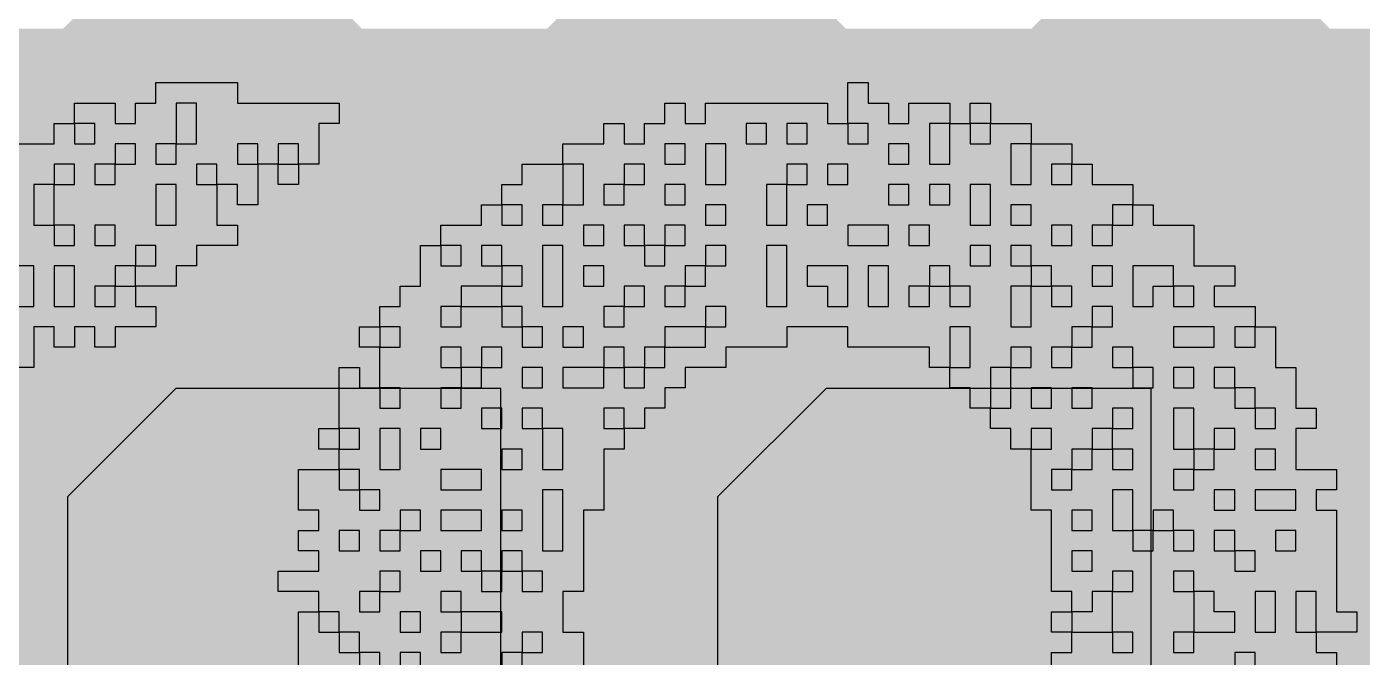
# Model space of a CAD drawing. Header units: millimetres. Extents: x 3.06 to 5.82, y 1.29 to 3.84.
# Drawn here: x 4.3025 to 4.3805, y 1.3603 to 1.3971 of the extents above; entities that cross this region are included whole.
import ezdxf

# ---------------------------------------------------------------- set-up
doc = ezdxf.new("R2010")
doc.units = ezdxf.units.MM
doc.header["$MEASUREMENT"] = 0
for name, color, linetype in [('BottomLayer', 5, 'Continuous'), ('BottomOverlay', 54, 'Continuous'), ('TopLayer', 1, 'Continuous'), ('TopOverlay', 2, 'Continuous'), ('TopSolder', 216, 'Continuous')]:
    doc.layers.add(name, color=color, linetype=linetype)

# ---------------------------------------------------------------- blocks, each defined once
blk = doc.blocks.new('C__0805_58')
at = {"layer": 'TopSolder'}
blk.add_solid([(-0.062756, -0.032756), (-0.017244, -0.032756), (-0.062756, 0.032756), (-0.017244, 0.032756)], dxfattribs=at)

msp = doc.modelspace()

# ---------------------------------------------------------------- linework, layer by layer
at = {"layer": 'BottomLayer', "const_width": 0.008}
for points in [[(4.136, 1.633993), (4.397992, 1.372)], [(4.136, 1.605708), (4.369708, 1.372)], [(4.136, 1.577424), (4.341424, 1.372)], [(4.136, 1.54914), (4.31314, 1.372)], [(4.285281, 1.372), (4.46, 1.546719)], [(4.313566, 1.372), (4.46, 1.518435)], [(4.34185, 1.372), (4.460386, 1.490536)], [(4.370134, 1.372), (4.465533, 1.467399)], [(4.136142, 1.372), (5.206, 1.372)]]:
    msp.add_lwpolyline(points, dxfattribs=at)
at = {"layer": 'BottomLayer', "const_width": 0.004}
for points in [[(4.31114, 1.372, 1), (4.31514, 1.372, 1)], [(4.311566, 1.372, 1), (4.315565, 1.372, 1)], [(4.339424, 1.372, 1), (4.343424, 1.372, 1)], [(4.33985, 1.372, 1), (4.34385, 1.372, 1)], [(4.367708, 1.372, 1), (4.371708, 1.372, 1)], [(4.368134, 1.372, 1), (4.372134, 1.372, 1)]]:
    msp.add_lwpolyline(points, format="xyb", close=True, dxfattribs=at)
at = {"layer": 'BottomLayer'}
msp.add_solid([(4.133, 1.305), (5.162, 1.305), (4.133, 1.397), (5.162, 1.397)], dxfattribs=at)
at = {"layer": 'BottomOverlay'}
for p, q in [((4.311215, 1.375988), (4.304884, 1.369656)), ((4.330209, 1.375988), (4.311215, 1.375988)), ((4.330209, 1.338), (4.330209, 1.375988)), ((4.349203, 1.375988), (4.342872, 1.369656)), ((4.368197, 1.375988), (4.349203, 1.375988)), ((4.368197, 1.338), (4.368197, 1.375988)), ((4.304884, 1.369656), (4.304884, 1.356994)), ((4.342872, 1.369656), (4.342872, 1.356994))]:
    msp.add_line(p, q, dxfattribs=at)
at = {"layer": 'TopLayer', "const_width": 0.008}
for points in [[(4.297281, 1.384), (4.842524, 1.929242)], [(4.325565, 1.384), (4.86633, 1.924764)], [(4.35385, 1.384), (4.89485, 1.925)], [(4.382134, 1.384), (4.923134, 1.925)], [(4.159424, 1.554), (4.329424, 1.384)], [(4.187708, 1.554), (4.357708, 1.384)], [(4.215993, 1.554), (4.385993, 1.384)], [(4.139228, 1.545911), (4.30114, 1.384)], [(4.199388, 1.384), (5.018087, 1.384)]]:
    msp.add_lwpolyline(points, dxfattribs=at)
at = {"layer": 'TopLayer', "const_width": 0.004}
for points in [[(4.29914, 1.384, 1), (4.30314, 1.384, 1)], [(4.323565, 1.384, 1), (4.327566, 1.384, 1)], [(4.327424, 1.384, 1), (4.331424, 1.384, 1)], [(4.35185, 1.384, 1), (4.35585, 1.384, 1)], [(4.355708, 1.384, 1), (4.359708, 1.384, 1)], [(4.380134, 1.384, 1), (4.384134, 1.384, 1)]]:
    msp.add_lwpolyline(points, format="xyb", close=True, dxfattribs=at)
at = {"layer": 'TopOverlay'}
for p, q in [((4.31005, 1.392664), (4.31005, 1.393853)), ((4.31005, 1.393853), (4.314807, 1.393853)), ((4.314807, 1.393853), (4.314807, 1.392664)), ((4.350485, 1.392664), (4.350485, 1.393853)), ((4.350485, 1.393853), (4.351674, 1.393853)), ((4.351674, 1.393853), (4.351674, 1.392664)), ((4.305293, 1.391475), (4.305293, 1.392664)), ((4.305293, 1.392664), (4.307671, 1.392664)), ((4.307671, 1.392664), (4.307671, 1.391475)), ((4.308861, 1.391475), (4.308861, 1.392664)), ((4.308861, 1.392664), (4.31005, 1.392664)), ((4.312429, 1.392664), (4.311239, 1.392664)), ((4.311239, 1.392664), (4.311239, 1.391475)), ((4.312429, 1.391475), (4.312429, 1.392664)), ((4.314807, 1.392664), (4.320753, 1.392664)), ((4.320753, 1.392664), (4.320753, 1.391475)), ((4.339781, 1.391475), (4.339781, 1.392664)), ((4.339781, 1.392664), (4.340971, 1.392664)), ((4.340971, 1.392664), (4.340971, 1.391475)), ((4.34216, 1.391475), (4.34216, 1.392664)), ((4.34216, 1.392664), (4.349296, 1.392664)), ((4.349296, 1.392664), (4.349296, 1.391475)), ((4.350485, 1.391475), (4.350485, 1.392664)), ((4.351674, 1.392664), (4.352863, 1.392664)), ((4.352863, 1.392664), (4.352863, 1.391475)), ((4.354052, 1.391475), (4.354052, 1.392664)), ((4.354052, 1.392664), (4.356431, 1.392664)), ((4.356431, 1.392664), (4.356431, 1.391475)), ((4.35762, 1.391475), (4.35762, 1.392664)), ((4.35762, 1.392664), (4.358809, 1.392664)), ((4.358809, 1.392664), (4.358809, 1.391475)), ((4.304104, 1.390286), (4.304104, 1.391475)), ((4.304104, 1.391475), (4.305293, 1.391475)), ((4.305293, 1.391475), (4.305293, 1.390286)), ((4.306482, 1.391475), (4.305293, 1.391475)), ((4.306482, 1.390286), (4.306482, 1.391475)), ((4.307671, 1.391475), (4.308861, 1.391475)), ((4.311239, 1.391475), (4.311239, 1.390286)), ((4.312429, 1.390286), (4.312429, 1.391475)), ((4.320753, 1.391475), (4.319564, 1.391475)), ((4.319564, 1.391475), (4.319564, 1.390286)), ((4.336214, 1.390286), (4.336214, 1.391475)), ((4.336214, 1.391475), (4.337403, 1.391475)), ((4.337403, 1.391475), (4.337403, 1.390286)), ((4.338592, 1.390286), (4.338592, 1.391475)), ((4.338592, 1.391475), (4.339781, 1.391475)), ((4.340971, 1.391475), (4.34216, 1.391475)), ((4.345728, 1.391475), (4.344538, 1.391475)), ((4.344538, 1.391475), (4.344538, 1.390286)), ((4.345728, 1.390286), (4.345728, 1.391475)), ((4.348106, 1.391475), (4.346917, 1.391475)), ((4.346917, 1.391475), (4.346917, 1.390286)), ((4.348106, 1.390286), (4.348106, 1.391475)), ((4.349296, 1.391475), (4.350485, 1.391475)), ((4.350485, 1.391475), (4.350485, 1.390286)), ((4.351674, 1.391475), (4.350485, 1.391475)), ((4.351674, 1.390286), (4.351674, 1.391475)), ((4.352863, 1.391475), (4.354052, 1.391475)), ((4.356431, 1.391475), (4.355242, 1.391475)), ((4.355242, 1.391475), (4.355242, 1.390286)), ((4.356431, 1.391475), (4.35762, 1.391475)), ((4.356431, 1.390286), (4.356431, 1.391475)), ((4.35762, 1.391475), (4.35762, 1.390286)), ((4.358809, 1.391475), (4.35762, 1.391475)), ((4.358809, 1.390286), (4.358809, 1.391475)), ((4.358809, 1.391475), (4.361188, 1.391475)), ((4.361188, 1.391475), (4.361188, 1.390286)), ((4.301725, 1.390286), (4.304104, 1.390286)), ((4.305293, 1.390286), (4.306482, 1.390286)), ((4.308861, 1.390286), (4.307671, 1.390286)), ((4.307671, 1.390286), (4.307671, 1.389096)), ((4.308861, 1.389096), (4.308861, 1.390286)), ((4.311239, 1.390286), (4.31005, 1.390286)), ((4.31005, 1.390286), (4.31005, 1.389096)), ((4.311239, 1.390286), (4.312429, 1.390286)), ((4.311239, 1.389096), (4.311239, 1.390286)), ((4.315996, 1.390286), (4.314807, 1.390286)), ((4.314807, 1.390286), (4.314807, 1.389096)), ((4.315996, 1.389096), (4.315996, 1.390286)), ((4.318375, 1.390286), (4.317186, 1.390286)), ((4.317186, 1.390286), (4.317186, 1.389096)), ((4.318375, 1.389096), (4.318375, 1.390286)), ((4.319564, 1.390286), (4.319564, 1.389096)), ((4.333835, 1.389096), (4.333835, 1.390286)), ((4.333835, 1.390286), (4.336214, 1.390286)), ((4.337403, 1.390286), (4.338592, 1.390286)), ((4.340971, 1.390286), (4.339781, 1.390286)), ((4.339781, 1.390286), (4.339781, 1.389096)), ((4.340971, 1.389096), (4.340971, 1.390286)), ((4.343349, 1.390286), (4.34216, 1.390286)), ((4.34216, 1.390286), (4.34216, 1.389096)), ((4.343349, 1.389096), (4.343349, 1.390286)), ((4.344538, 1.390286), (4.345728, 1.390286)), ((4.346917, 1.390286), (4.348106, 1.390286)), ((4.350485, 1.390286), (4.351674, 1.390286)), ((4.354052, 1.390286), (4.352863, 1.390286)), ((4.352863, 1.390286), (4.352863, 1.389096)), ((4.354052, 1.389096), (4.354052, 1.390286)), ((4.355242, 1.390286), (4.355242, 1.389096)), ((4.356431, 1.389096), (4.356431, 1.390286)), ((4.35762, 1.390286), (4.358809, 1.390286)), ((4.361188, 1.390286), (4.359999, 1.390286)), ((4.359999, 1.390286), (4.359999, 1.389096)), ((4.361188, 1.390286), (4.363567, 1.390286)), ((4.361188, 1.389096), (4.361188, 1.390286)), ((4.363567, 1.390286), (4.363567, 1.389096)), ((4.305293, 1.389096), (4.304104, 1.389096)), ((4.304104, 1.389096), (4.304104, 1.387907)), ((4.305293, 1.387907), (4.305293, 1.389096)), ((4.307671, 1.389096), (4.306482, 1.389096)), ((4.306482, 1.389096), (4.306482, 1.387907)), ((4.307671, 1.389096), (4.308861, 1.389096)), ((4.307671, 1.387907), (4.307671, 1.389096)), ((4.31005, 1.389096), (4.311239, 1.389096)), ((4.313618, 1.389096), (4.312429, 1.389096)), ((4.312429, 1.389096), (4.312429, 1.387907)), ((4.313618, 1.387907), (4.313618, 1.389096)), ((4.314807, 1.389096), (4.315996, 1.389096)), ((4.317186, 1.389096), (4.315996, 1.389096)), ((4.315996, 1.389096), (4.315996, 1.387907)), ((4.317186, 1.389096), (4.318375, 1.389096)), ((4.317186, 1.387907), (4.317186, 1.389096)), ((4.319564, 1.389096), (4.318375, 1.389096)), ((4.318375, 1.389096), (4.318375, 1.387907)), ((4.331457, 1.387907), (4.331457, 1.389096)), ((4.331457, 1.389096), (4.333835, 1.389096)), ((4.333835, 1.389096), (4.333835, 1.387907)), ((4.335024, 1.389096), (4.333835, 1.389096)), ((4.335024, 1.387907), (4.335024, 1.389096)), ((4.338592, 1.389096), (4.337403, 1.389096)), ((4.337403, 1.389096), (4.337403, 1.387907)), ((4.338592, 1.387907), (4.338592, 1.389096)), ((4.339781, 1.389096), (4.340971, 1.389096)), ((4.34216, 1.389096), (4.34216, 1.387907)), ((4.343349, 1.387907), (4.343349, 1.389096)), ((4.348106, 1.389096), (4.346917, 1.389096)), ((4.346917, 1.389096), (4.346917, 1.387907)), ((4.348106, 1.387907), (4.348106, 1.389096)), ((4.350485, 1.389096), (4.349296, 1.389096)), ((4.349296, 1.389096), (4.349296, 1.387907)), ((4.350485, 1.387907), (4.350485, 1.389096)), ((4.352863, 1.389096), (4.354052, 1.389096)), ((4.355242, 1.389096), (4.356431, 1.389096)), ((4.359999, 1.389096), (4.359999, 1.387907)), ((4.361188, 1.387907), (4.361188, 1.389096)), ((4.363567, 1.389096), (4.362377, 1.389096)), ((4.362377, 1.389096), (4.362377, 1.387907)), ((4.363567, 1.389096), (4.364756, 1.389096)), ((4.363567, 1.387907), (4.363567, 1.389096)), ((4.364756, 1.389096), (4.364756, 1.387907)), ((4.304104, 1.387907), (4.302914, 1.387907)), ((4.302914, 1.387907), (4.302914, 1.386718)), ((4.304104, 1.387907), (4.305293, 1.387907)), ((4.304104, 1.386718), (4.304104, 1.387907)), ((4.306482, 1.387907), (4.307671, 1.387907)), ((4.311239, 1.387907), (4.31005, 1.387907)), ((4.31005, 1.387907), (4.31005, 1.386718)), ((4.311239, 1.386718), (4.311239, 1.387907)), ((4.312429, 1.387907), (4.313618, 1.387907)), ((4.314807, 1.387907), (4.313618, 1.387907)), ((4.313618, 1.387907), (4.313618, 1.386718)), ((4.314807, 1.386718), (4.314807, 1.387907)), ((4.315996, 1.387907), (4.315996, 1.386718)), ((4.318375, 1.387907), (4.317186, 1.387907)), ((4.330267, 1.386718), (4.330267, 1.387907)), ((4.330267, 1.387907), (4.331457, 1.387907)), ((4.333835, 1.387907), (4.333835, 1.386718)), ((4.335024, 1.386718), (4.335024, 1.387907)), ((4.337403, 1.387907), (4.336214, 1.387907)), ((4.336214, 1.387907), (4.336214, 1.386718)), ((4.337403, 1.387907), (4.338592, 1.387907)), ((4.337403, 1.386718), (4.337403, 1.387907)), ((4.340971, 1.387907), (4.339781, 1.387907)), ((4.339781, 1.387907), (4.339781, 1.386718)), ((4.340971, 1.386718), (4.340971, 1.387907)), ((4.34216, 1.387907), (4.343349, 1.387907)), ((4.346917, 1.387907), (4.345728, 1.387907)), ((4.345728, 1.387907), (4.345728, 1.386718)), ((4.346917, 1.387907), (4.348106, 1.387907)), ((4.346917, 1.386718), (4.346917, 1.387907)), ((4.349296, 1.387907), (4.350485, 1.387907)), ((4.354052, 1.387907), (4.352863, 1.387907)), ((4.352863, 1.387907), (4.352863, 1.386718)), ((4.354052, 1.386718), (4.354052, 1.387907)), ((4.356431, 1.387907), (4.355242, 1.387907)), ((4.355242, 1.387907), (4.355242, 1.386718)), ((4.356431, 1.386718), (4.356431, 1.387907)), ((4.358809, 1.387907), (4.35762, 1.387907)), ((4.35762, 1.387907), (4.35762, 1.386718)), ((4.358809, 1.386718), (4.358809, 1.387907)), ((4.359999, 1.387907), (4.361188, 1.387907)), ((4.362377, 1.387907), (4.363567, 1.387907)), ((4.364756, 1.387907), (4.367134, 1.387907)), ((4.367134, 1.387907), (4.367134, 1.386718)), ((4.302914, 1.386718), (4.302914, 1.385529)), ((4.304104, 1.385529), (4.304104, 1.386718)), ((4.31005, 1.386718), (4.31005, 1.385529)), ((4.311239, 1.385529), (4.311239, 1.386718)), ((4.313618, 1.386718), (4.313618, 1.385529)), ((4.315996, 1.386718), (4.314807, 1.386718)), ((4.329078, 1.385529), (4.329078, 1.386718)), ((4.329078, 1.386718), (4.330267, 1.386718)), ((4.330267, 1.386718), (4.330267, 1.385529)), ((4.331457, 1.386718), (4.330267, 1.386718)), ((4.331457, 1.385529), (4.331457, 1.386718)), ((4.333835, 1.386718), (4.332646, 1.386718)), ((4.332646, 1.386718), (4.332646, 1.385529)), ((4.333835, 1.386718), (4.335024, 1.386718)), ((4.333835, 1.385529), (4.333835, 1.386718)), ((4.336214, 1.386718), (4.337403, 1.386718)), ((4.339781, 1.386718), (4.340971, 1.386718)), ((4.343349, 1.386718), (4.34216, 1.386718)), ((4.34216, 1.386718), (4.34216, 1.385529)), ((4.343349, 1.385529), (4.343349, 1.386718)), ((4.345728, 1.386718), (4.345728, 1.385529)), ((4.346917, 1.385529), (4.346917, 1.386718)), ((4.349296, 1.386718), (4.348106, 1.386718)), ((4.348106, 1.386718), (4.348106, 1.385529)), ((4.349296, 1.385529), (4.349296, 1.386718)), ((4.352863, 1.386718), (4.354052, 1.386718)), ((4.355242, 1.386718), (4.356431, 1.386718)), ((4.35762, 1.386718), (4.35762, 1.385529)), ((4.358809, 1.385529), (4.358809, 1.386718)), ((4.361188, 1.386718), (4.359999, 1.386718)), ((4.359999, 1.386718), (4.359999, 1.385529)), ((4.361188, 1.385529), (4.361188, 1.386718)), ((4.367134, 1.386718), (4.365945, 1.386718)), ((4.365945, 1.386718), (4.365945, 1.385529)), ((4.367134, 1.386718), (4.368323, 1.386718)), ((4.367134, 1.385529), (4.367134, 1.386718)), ((4.368323, 1.386718), (4.368323, 1.385529)), ((4.302914, 1.385529), (4.304104, 1.385529)), ((4.304104, 1.385529), (4.304104, 1.384339)), ((4.305293, 1.385529), (4.304104, 1.385529)), ((4.305293, 1.384339), (4.305293, 1.385529)), ((4.307671, 1.385529), (4.306482, 1.385529)), ((4.306482, 1.385529), (4.306482, 1.384339)), ((4.307671, 1.384339), (4.307671, 1.385529)), ((4.31005, 1.385529), (4.311239, 1.385529)), ((4.313618, 1.385529), (4.314807, 1.385529)), ((4.314807, 1.385529), (4.314807, 1.384339)), ((4.3267, 1.384339), (4.3267, 1.385529)), ((4.3267, 1.385529), (4.329078, 1.385529)), ((4.330267, 1.385529), (4.331457, 1.385529)), ((4.332646, 1.385529), (4.333835, 1.385529)), ((4.336214, 1.385529), (4.335024, 1.385529)), ((4.335024, 1.385529), (4.335024, 1.384339)), ((4.336214, 1.384339), (4.336214, 1.385529)), ((4.338592, 1.385529), (4.337403, 1.385529)), ((4.337403, 1.385529), (4.337403, 1.384339)), ((4.338592, 1.384339), (4.338592, 1.385529)), ((4.340971, 1.385529), (4.339781, 1.385529)), ((4.339781, 1.385529), (4.339781, 1.384339)), ((4.340971, 1.384339), (4.340971, 1.385529)), ((4.34216, 1.385529), (4.343349, 1.385529)), ((4.345728, 1.385529), (4.346917, 1.385529)), ((4.348106, 1.385529), (4.349296, 1.385529)), ((4.352863, 1.385529), (4.350485, 1.385529)), ((4.350485, 1.385529), (4.350485, 1.384339)), ((4.352863, 1.384339), (4.352863, 1.385529)), ((4.355242, 1.385529), (4.354052, 1.385529)), ((4.354052, 1.385529), (4.354052, 1.384339)), ((4.355242, 1.384339), (4.355242, 1.385529)), ((4.35762, 1.385529), (4.358809, 1.385529)), ((4.359999, 1.385529), (4.361188, 1.385529)), ((4.363567, 1.385529), (4.362377, 1.385529)), ((4.362377, 1.385529), (4.362377, 1.384339)), ((4.363567, 1.384339), (4.363567, 1.385529)), ((4.365945, 1.385529), (4.364756, 1.385529)), ((4.364756, 1.385529), (4.364756, 1.384339)), ((4.365945, 1.385529), (4.367134, 1.385529)), ((4.365945, 1.384339), (4.365945, 1.385529)), ((4.368323, 1.385529), (4.370702, 1.385529)), ((4.370702, 1.385529), (4.370702, 1.384339)), ((4.304104, 1.384339), (4.305293, 1.384339)), ((4.306482, 1.384339), (4.307671, 1.384339)), ((4.31005, 1.384339), (4.308861, 1.384339)), ((4.308861, 1.384339), (4.308861, 1.38315)), ((4.31005, 1.38315), (4.31005, 1.384339)), ((4.314807, 1.384339), (4.312429, 1.384339)), ((4.312429, 1.384339), (4.312429, 1.38315)), ((4.32551, 1.38315), (4.32551, 1.384339)), ((4.32551, 1.384339), (4.3267, 1.384339)), ((4.3267, 1.384339), (4.3267, 1.38315)), ((4.327889, 1.384339), (4.3267, 1.384339)), ((4.327889, 1.38315), (4.327889, 1.384339)), ((4.330267, 1.384339), (4.329078, 1.384339)), ((4.329078, 1.384339), (4.329078, 1.38315)), ((4.330267, 1.38315), (4.330267, 1.384339)), ((4.333835, 1.384339), (4.332646, 1.384339)), ((4.332646, 1.384339), (4.332646, 1.38315)), ((4.333835, 1.38315), (4.333835, 1.384339)), ((4.335024, 1.384339), (4.336214, 1.384339)), ((4.337403, 1.384339), (4.338592, 1.384339)), ((4.338592, 1.384339), (4.338592, 1.38315)), ((4.339781, 1.384339), (4.338592, 1.384339)), ((4.339781, 1.384339), (4.340971, 1.384339)), ((4.339781, 1.38315), (4.339781, 1.384339)), ((4.343349, 1.384339), (4.34216, 1.384339)), ((4.34216, 1.384339), (4.34216, 1.38315)), ((4.343349, 1.38315), (4.343349, 1.384339)), ((4.346917, 1.384339), (4.345728, 1.384339)), ((4.345728, 1.384339), (4.345728, 1.38315)), ((4.346917, 1.38315), (4.346917, 1.384339)), ((4.350485, 1.384339), (4.352863, 1.384339)), ((4.354052, 1.384339), (4.355242, 1.384339)), ((4.358809, 1.384339), (4.35762, 1.384339)), ((4.35762, 1.384339), (4.35762, 1.38315)), ((4.358809, 1.38315), (4.358809, 1.384339)), ((4.361188, 1.384339), (4.359999, 1.384339)), ((4.359999, 1.384339), (4.359999, 1.38315)), ((4.361188, 1.38315), (4.361188, 1.384339)), ((4.362377, 1.384339), (4.363567, 1.384339)), ((4.364756, 1.384339), (4.365945, 1.384339)), ((4.370702, 1.384339), (4.370702, 1.38315)), ((4.302914, 1.38315), (4.301725, 1.38315)), ((4.302914, 1.381961), (4.302914, 1.38315)), ((4.305293, 1.38315), (4.304104, 1.38315)), ((4.304104, 1.38315), (4.304104, 1.381961)), ((4.305293, 1.381961), (4.305293, 1.38315)), ((4.308861, 1.38315), (4.307671, 1.38315)), ((4.307671, 1.38315), (4.307671, 1.381961)), ((4.308861, 1.381961), (4.308861, 1.38315)), ((4.308861, 1.38315), (4.31005, 1.38315)), ((4.312429, 1.38315), (4.311239, 1.38315)), ((4.311239, 1.38315), (4.311239, 1.381961)), ((4.32551, 1.381961), (4.32551, 1.38315)), ((4.3267, 1.38315), (4.327889, 1.38315)), ((4.329078, 1.38315), (4.330267, 1.38315)), ((4.330267, 1.38315), (4.330267, 1.381961)), ((4.331457, 1.38315), (4.330267, 1.38315)), ((4.331457, 1.381961), (4.331457, 1.38315)), ((4.332646, 1.38315), (4.332646, 1.381961)), ((4.333835, 1.381961), (4.333835, 1.38315)), ((4.336214, 1.38315), (4.335024, 1.38315)), ((4.335024, 1.38315), (4.335024, 1.381961)), ((4.336214, 1.381961), (4.336214, 1.38315)), ((4.338592, 1.38315), (4.339781, 1.38315)), ((4.34216, 1.38315), (4.340971, 1.38315)), ((4.340971, 1.38315), (4.340971, 1.381961)), ((4.34216, 1.38315), (4.343349, 1.38315)), ((4.34216, 1.381961), (4.34216, 1.38315)), ((4.345728, 1.38315), (4.345728, 1.381961)), ((4.346917, 1.381961), (4.346917, 1.38315)), ((4.350485, 1.38315), (4.348106, 1.38315)), ((4.348106, 1.38315), (4.348106, 1.381961)), ((4.350485, 1.381961), (4.350485, 1.38315)), ((4.352863, 1.38315), (4.351674, 1.38315)), ((4.351674, 1.38315), (4.351674, 1.381961)), ((4.352863, 1.381961), (4.352863, 1.38315)), ((4.356431, 1.38315), (4.355242, 1.38315)), ((4.355242, 1.38315), (4.355242, 1.381961)), ((4.356431, 1.381961), (4.356431, 1.38315)), ((4.35762, 1.38315), (4.358809, 1.38315)), ((4.359999, 1.38315), (4.361188, 1.38315)), ((4.361188, 1.38315), (4.361188, 1.381961)), ((4.362377, 1.38315), (4.361188, 1.38315)), ((4.362377, 1.381961), (4.362377, 1.38315)), ((4.365945, 1.38315), (4.364756, 1.38315)), ((4.364756, 1.38315), (4.364756, 1.381961)), ((4.365945, 1.381961), (4.365945, 1.38315)), ((4.369513, 1.38315), (4.367134, 1.38315)), ((4.367134, 1.38315), (4.367134, 1.381961)), ((4.369513, 1.381961), (4.369513, 1.38315)), ((4.370702, 1.38315), (4.373081, 1.38315)), ((4.373081, 1.38315), (4.373081, 1.381961)), ((4.302914, 1.380772), (4.302914, 1.381961)), ((4.304104, 1.381961), (4.304104, 1.380772)), ((4.305293, 1.380772), (4.305293, 1.381961)), ((4.307671, 1.381961), (4.306482, 1.381961)), ((4.306482, 1.381961), (4.306482, 1.380772)), ((4.307671, 1.381961), (4.308861, 1.381961)), ((4.307671, 1.380772), (4.307671, 1.381961)), ((4.311239, 1.381961), (4.308861, 1.381961)), ((4.308861, 1.381961), (4.308861, 1.380772)), ((4.324321, 1.380772), (4.324321, 1.381961)), ((4.324321, 1.381961), (4.32551, 1.381961)), ((4.330267, 1.381961), (4.327889, 1.381961)), ((4.327889, 1.381961), (4.327889, 1.380772)), ((4.330267, 1.381961), (4.331457, 1.381961)), ((4.330267, 1.380772), (4.330267, 1.381961)), ((4.332646, 1.381961), (4.332646, 1.380772)), ((4.333835, 1.380772), (4.333835, 1.381961)), ((4.335024, 1.381961), (4.336214, 1.381961)), ((4.338592, 1.381961), (4.337403, 1.381961)), ((4.337403, 1.381961), (4.337403, 1.380772)), ((4.338592, 1.380772), (4.338592, 1.381961)), ((4.340971, 1.381961), (4.339781, 1.381961)), ((4.339781, 1.381961), (4.339781, 1.380772)), ((4.340971, 1.381961), (4.34216, 1.381961)), ((4.340971, 1.380772), (4.340971, 1.381961)), ((4.345728, 1.381961), (4.345728, 1.380772)), ((4.346917, 1.380772), (4.346917, 1.381961)), ((4.348106, 1.381961), (4.349296, 1.381961)), ((4.349296, 1.381961), (4.349296, 1.380772)), ((4.350485, 1.380772), (4.350485, 1.381961)), ((4.351674, 1.381961), (4.351674, 1.380772)), ((4.352863, 1.380772), (4.352863, 1.381961)), ((4.355242, 1.381961), (4.354052, 1.381961)), ((4.354052, 1.381961), (4.354052, 1.380772)), ((4.355242, 1.381961), (4.356431, 1.381961)), ((4.355242, 1.380772), (4.355242, 1.381961)), ((4.356431, 1.381961), (4.356431, 1.380772)), ((4.35762, 1.381961), (4.356431, 1.381961)), ((4.35762, 1.380772), (4.35762, 1.381961)), ((4.361188, 1.381961), (4.359999, 1.381961)), ((4.359999, 1.381961), (4.359999, 1.380772)), ((4.361188, 1.381961), (4.362377, 1.381961)), ((4.361188, 1.380772), (4.361188, 1.381961)), ((4.362377, 1.381961), (4.362377, 1.380772)), ((4.363567, 1.381961), (4.362377, 1.381961)), ((4.363567, 1.380772), (4.363567, 1.381961)), ((4.364756, 1.381961), (4.365945, 1.381961)), ((4.367134, 1.381961), (4.367134, 1.380772)), ((4.368323, 1.380772), (4.368323, 1.381961)), ((4.368323, 1.381961), (4.369513, 1.381961)), ((4.369513, 1.381961), (4.369513, 1.380772)), ((4.370702, 1.381961), (4.369513, 1.381961)), ((4.370702, 1.380772), (4.370702, 1.381961)), ((4.373081, 1.381961), (4.371891, 1.381961)), ((4.371891, 1.381961), (4.371891, 1.380772)), ((4.301725, 1.380772), (4.302914, 1.380772)), ((4.304104, 1.380772), (4.305293, 1.380772)), ((4.306482, 1.380772), (4.307671, 1.380772)), ((4.308861, 1.380772), (4.31005, 1.380772)), ((4.31005, 1.380772), (4.31005, 1.379582)), ((4.323132, 1.379582), (4.323132, 1.380772)), ((4.323132, 1.380772), (4.324321, 1.380772)), ((4.327889, 1.380772), (4.3267, 1.380772)), ((4.3267, 1.380772), (4.3267, 1.379582)), ((4.327889, 1.379582), (4.327889, 1.380772)), ((4.327889, 1.380772), (4.330267, 1.380772)), ((4.330267, 1.380772), (4.330267, 1.379582)), ((4.331457, 1.380772), (4.330267, 1.380772)), ((4.331457, 1.379582), (4.331457, 1.380772)), ((4.332646, 1.380772), (4.333835, 1.380772)), ((4.337403, 1.380772), (4.336214, 1.380772)), ((4.336214, 1.380772), (4.336214, 1.379582)), ((4.337403, 1.380772), (4.338592, 1.380772)), ((4.337403, 1.379582), (4.337403, 1.380772)), ((4.339781, 1.380772), (4.340971, 1.380772)), ((4.343349, 1.380772), (4.34216, 1.380772)), ((4.34216, 1.380772), (4.34216, 1.379582)), ((4.343349, 1.379582), (4.343349, 1.380772)), ((4.345728, 1.380772), (4.346917, 1.380772)), ((4.349296, 1.380772), (4.350485, 1.380772)), ((4.351674, 1.380772), (4.352863, 1.380772)), ((4.354052, 1.380772), (4.355242, 1.380772)), ((4.356431, 1.380772), (4.35762, 1.380772)), ((4.359999, 1.380772), (4.359999, 1.379582)), ((4.361188, 1.379582), (4.361188, 1.380772)), ((4.362377, 1.380772), (4.363567, 1.380772)), ((4.365945, 1.380772), (4.364756, 1.380772)), ((4.364756, 1.380772), (4.364756, 1.379582)), ((4.365945, 1.379582), (4.365945, 1.380772)), ((4.367134, 1.380772), (4.368323, 1.380772)), ((4.369513, 1.380772), (4.370702, 1.380772)), ((4.371891, 1.380772), (4.37427, 1.380772)), ((4.37427, 1.380772), (4.37427, 1.379582)), ((4.304104, 1.379582), (4.302914, 1.379582)), ((4.302914, 1.379582), (4.302914, 1.378393)), ((4.304104, 1.378393), (4.304104, 1.379582)), ((4.306482, 1.379582), (4.305293, 1.379582)), ((4.305293, 1.379582), (4.305293, 1.378393)), ((4.306482, 1.378393), (4.306482, 1.379582)), ((4.31005, 1.379582), (4.307671, 1.379582)), ((4.307671, 1.379582), (4.307671, 1.378393)), ((4.321943, 1.378393), (4.321943, 1.379582)), ((4.321943, 1.379582), (4.323132, 1.379582)), ((4.323132, 1.379582), (4.323132, 1.378393)), ((4.324321, 1.379582), (4.323132, 1.379582)), ((4.324321, 1.378393), (4.324321, 1.379582)), ((4.3267, 1.379582), (4.327889, 1.379582)), ((4.330267, 1.379582), (4.331457, 1.379582)), ((4.331457, 1.379582), (4.331457, 1.378393)), ((4.332646, 1.379582), (4.331457, 1.379582)), ((4.332646, 1.378393), (4.332646, 1.379582)), ((4.335024, 1.379582), (4.333835, 1.379582)), ((4.333835, 1.379582), (4.333835, 1.378393)), ((4.335024, 1.378393), (4.335024, 1.379582)), ((4.336214, 1.379582), (4.337403, 1.379582)), ((4.34216, 1.379582), (4.339781, 1.379582)), ((4.339781, 1.379582), (4.339781, 1.378393)), ((4.34216, 1.379582), (4.343349, 1.379582)), ((4.34216, 1.378393), (4.34216, 1.379582)), ((4.350485, 1.379582), (4.346917, 1.379582)), ((4.346917, 1.379582), (4.346917, 1.378393)), ((4.350485, 1.378393), (4.350485, 1.379582)), ((4.35762, 1.379582), (4.356431, 1.379582)), ((4.356431, 1.379582), (4.356431, 1.378393)), ((4.35762, 1.378393), (4.35762, 1.379582)), ((4.359999, 1.379582), (4.361188, 1.379582)), ((4.364756, 1.379582), (4.363567, 1.379582)), ((4.363567, 1.379582), (4.363567, 1.378393)), ((4.364756, 1.379582), (4.365945, 1.379582)), ((4.364756, 1.378393), (4.364756, 1.379582)), ((4.371891, 1.379582), (4.369513, 1.379582)), ((4.369513, 1.379582), (4.369513, 1.378393)), ((4.371891, 1.378393), (4.371891, 1.379582)), ((4.37427, 1.379582), (4.373081, 1.379582)), ((4.373081, 1.379582), (4.373081, 1.378393)), ((4.37427, 1.379582), (4.375459, 1.379582)), ((4.37427, 1.378393), (4.37427, 1.379582)), ((4.375459, 1.379582), (4.375459, 1.378393)), ((4.302914, 1.378393), (4.302914, 1.377204)), ((4.305293, 1.378393), (4.304104, 1.378393)), ((4.307671, 1.378393), (4.306482, 1.378393)), ((4.323132, 1.378393), (4.321943, 1.378393)), ((4.323132, 1.377204), (4.323132, 1.378393)), ((4.323132, 1.378393), (4.324321, 1.378393)), ((4.327889, 1.378393), (4.3267, 1.378393)), ((4.3267, 1.378393), (4.3267, 1.377204)), ((4.327889, 1.377204), (4.327889, 1.378393)), ((4.330267, 1.378393), (4.329078, 1.378393)), ((4.329078, 1.378393), (4.329078, 1.377204)), ((4.330267, 1.377204), (4.330267, 1.378393)), ((4.331457, 1.378393), (4.332646, 1.378393)), ((4.333835, 1.378393), (4.335024, 1.378393)), ((4.337403, 1.378393), (4.336214, 1.378393)), ((4.336214, 1.378393), (4.336214, 1.377204)), ((4.337403, 1.377204), (4.337403, 1.378393)), ((4.339781, 1.378393), (4.338592, 1.378393)), ((4.338592, 1.378393), (4.338592, 1.377204)), ((4.339781, 1.378393), (4.34216, 1.378393)), ((4.339781, 1.377204), (4.339781, 1.378393)), ((4.346917, 1.378393), (4.343349, 1.378393)), ((4.343349, 1.378393), (4.343349, 1.377204)), ((4.355242, 1.378393), (4.350485, 1.378393)), ((4.355242, 1.377204), (4.355242, 1.378393)), ((4.356431, 1.378393), (4.356431, 1.377204)), ((4.35762, 1.377204), (4.35762, 1.378393)), ((4.361188, 1.378393), (4.359999, 1.378393)), ((4.359999, 1.378393), (4.359999, 1.377204)), ((4.361188, 1.377204), (4.361188, 1.378393)), ((4.363567, 1.378393), (4.362377, 1.378393)), ((4.362377, 1.378393), (4.362377, 1.377204)), ((4.363567, 1.378393), (4.364756, 1.378393)), ((4.363567, 1.377204), (4.363567, 1.378393)), ((4.367134, 1.378393), (4.365945, 1.378393)), ((4.365945, 1.378393), (4.365945, 1.377204)), ((4.367134, 1.377204), (4.367134, 1.378393)), ((4.369513, 1.378393), (4.371891, 1.378393)), ((4.373081, 1.378393), (4.37427, 1.378393)), ((4.375459, 1.378393), (4.375459, 1.377204)), ((4.302914, 1.377204), (4.299347, 1.377204)), ((4.320753, 1.376015), (4.320753, 1.377204)), ((4.320753, 1.377204), (4.321943, 1.377204)), ((4.321943, 1.377204), (4.321943, 1.376015)), ((4.323132, 1.376015), (4.323132, 1.377204)), ((4.3267, 1.377204), (4.327889, 1.377204)), ((4.327889, 1.377204), (4.327889, 1.376015)), ((4.329078, 1.377204), (4.327889, 1.377204)), ((4.329078, 1.377204), (4.330267, 1.377204)), ((4.329078, 1.376015), (4.329078, 1.377204)), ((4.332646, 1.377204), (4.331457, 1.377204)), ((4.331457, 1.377204), (4.331457, 1.376015)), ((4.332646, 1.376015), (4.332646, 1.377204)), ((4.336214, 1.377204), (4.333835, 1.377204)), ((4.333835, 1.377204), (4.333835, 1.376015)), ((4.336214, 1.377204), (4.337403, 1.377204)), ((4.336214, 1.376015), (4.336214, 1.377204)), ((4.337403, 1.377204), (4.337403, 1.376015)), ((4.338592, 1.377204), (4.337403, 1.377204)), ((4.338592, 1.377204), (4.339781, 1.377204)), ((4.338592, 1.376015), (4.338592, 1.377204)), ((4.343349, 1.377204), (4.340971, 1.377204)), ((4.340971, 1.377204), (4.340971, 1.376015)), ((4.356431, 1.377204), (4.355242, 1.377204)), ((4.356431, 1.377204), (4.35762, 1.377204)), ((4.356431, 1.376015), (4.356431, 1.377204)), ((4.359999, 1.377204), (4.358809, 1.377204)), ((4.358809, 1.377204), (4.358809, 1.376015)), ((4.359999, 1.377204), (4.361188, 1.377204)), ((4.359999, 1.376015), (4.359999, 1.377204)), ((4.362377, 1.377204), (4.363567, 1.377204)), ((4.365945, 1.377204), (4.367134, 1.377204)), ((4.367134, 1.377204), (4.367134, 1.376015)), ((4.368323, 1.377204), (4.367134, 1.377204)), ((4.368323, 1.376015), (4.368323, 1.377204)), ((4.370702, 1.377204), (4.369513, 1.377204)), ((4.369513, 1.377204), (4.369513, 1.376015)), ((4.370702, 1.376015), (4.370702, 1.377204)), ((4.373081, 1.377204), (4.371891, 1.377204)), ((4.371891, 1.377204), (4.371891, 1.376015)), ((4.373081, 1.376015), (4.373081, 1.377204)), ((4.375459, 1.377204), (4.376648, 1.377204)), ((4.376648, 1.377204), (4.376648, 1.376015)), ((4.320753, 1.374825), (4.320753, 1.376015)), ((4.321943, 1.376015), (4.323132, 1.376015)), ((4.323132, 1.376015), (4.323132, 1.374825)), ((4.324321, 1.376015), (4.323132, 1.376015)), ((4.324321, 1.374825), (4.324321, 1.376015)), ((4.327889, 1.376015), (4.3267, 1.376015)), ((4.3267, 1.376015), (4.3267, 1.374825)), ((4.327889, 1.376015), (4.329078, 1.376015)), ((4.327889, 1.374825), (4.327889, 1.376015)), ((4.331457, 1.376015), (4.332646, 1.376015)), ((4.333835, 1.376015), (4.336214, 1.376015)), ((4.337403, 1.376015), (4.338592, 1.376015)), ((4.340971, 1.376015), (4.339781, 1.376015)), ((4.339781, 1.376015), (4.339781, 1.374825)), ((4.35762, 1.376015), (4.356431, 1.376015)), ((4.35762, 1.374825), (4.35762, 1.376015)), ((4.358809, 1.376015), (4.358809, 1.374825)), ((4.359999, 1.374825), (4.359999, 1.376015)), ((4.362377, 1.376015), (4.361188, 1.376015)), ((4.361188, 1.376015), (4.361188, 1.374825)), ((4.362377, 1.374825), (4.362377, 1.376015)), ((4.364756, 1.376015), (4.363567, 1.376015)), ((4.363567, 1.376015), (4.363567, 1.374825)), ((4.364756, 1.374825), (4.364756, 1.376015)), ((4.367134, 1.376015), (4.368323, 1.376015)), ((4.369513, 1.376015), (4.370702, 1.376015)), ((4.371891, 1.376015), (4.373081, 1.376015)), ((4.373081, 1.376015), (4.373081, 1.374825)), ((4.37427, 1.376015), (4.373081, 1.376015)), ((4.37427, 1.374825), (4.37427, 1.376015)), ((4.376648, 1.376015), (4.376648, 1.374825)), ((4.320753, 1.373636), (4.320753, 1.374825)), ((4.323132, 1.374825), (4.324321, 1.374825)), ((4.3267, 1.374825), (4.327889, 1.374825)), ((4.330267, 1.374825), (4.329078, 1.374825)), ((4.329078, 1.374825), (4.329078, 1.373636)), ((4.330267, 1.373636), (4.330267, 1.374825)), ((4.332646, 1.374825), (4.331457, 1.374825)), ((4.331457, 1.374825), (4.331457, 1.373636)), ((4.332646, 1.373636), (4.332646, 1.374825)), ((4.337403, 1.374825), (4.336214, 1.374825)), ((4.336214, 1.374825), (4.336214, 1.373636)), ((4.337403, 1.373636), (4.337403, 1.374825)), ((4.339781, 1.374825), (4.338592, 1.374825)), ((4.338592, 1.374825), (4.338592, 1.373636)), ((4.358809, 1.374825), (4.35762, 1.374825)), ((4.358809, 1.374825), (4.359999, 1.374825)), ((4.358809, 1.373636), (4.358809, 1.374825)), ((4.361188, 1.374825), (4.362377, 1.374825)), ((4.363567, 1.374825), (4.364756, 1.374825)), ((4.367134, 1.374825), (4.365945, 1.374825)), ((4.365945, 1.374825), (4.365945, 1.373636)), ((4.367134, 1.373636), (4.367134, 1.374825)), ((4.370702, 1.374825), (4.369513, 1.374825)), ((4.369513, 1.374825), (4.369513, 1.373636)), ((4.370702, 1.373636), (4.370702, 1.374825)), ((4.373081, 1.374825), (4.37427, 1.374825)), ((4.37427, 1.374825), (4.37427, 1.373636)), ((4.375459, 1.374825), (4.37427, 1.374825)), ((4.375459, 1.373636), (4.375459, 1.374825)), ((4.376648, 1.374825), (4.377838, 1.374825)), ((4.377838, 1.374825), (4.377838, 1.373636)), ((4.319564, 1.372447), (4.319564, 1.373636)), ((4.319564, 1.373636), (4.320753, 1.373636)), ((4.320753, 1.373636), (4.320753, 1.372447)), ((4.321943, 1.373636), (4.320753, 1.373636)), ((4.321943, 1.372447), (4.321943, 1.373636)), ((4.324321, 1.373636), (4.323132, 1.373636)), ((4.323132, 1.373636), (4.323132, 1.372447)), ((4.324321, 1.372447), (4.324321, 1.373636)), ((4.3267, 1.373636), (4.32551, 1.373636)), ((4.32551, 1.373636), (4.32551, 1.372447)), ((4.3267, 1.372447), (4.3267, 1.373636)), ((4.329078, 1.373636), (4.330267, 1.373636)), ((4.331457, 1.373636), (4.332646, 1.373636)), ((4.332646, 1.373636), (4.332646, 1.372447)), ((4.333835, 1.373636), (4.332646, 1.373636)), ((4.333835, 1.372447), (4.333835, 1.373636)), ((4.336214, 1.373636), (4.337403, 1.373636)), ((4.338592, 1.373636), (4.337403, 1.373636)), ((4.337403, 1.373636), (4.337403, 1.372447)), ((4.359999, 1.373636), (4.358809, 1.373636)), ((4.359999, 1.372447), (4.359999, 1.373636)), ((4.362377, 1.373636), (4.361188, 1.373636)), ((4.361188, 1.373636), (4.361188, 1.372447)), ((4.362377, 1.372447), (4.362377, 1.373636)), ((4.365945, 1.373636), (4.364756, 1.373636)), ((4.364756, 1.373636), (4.364756, 1.372447)), ((4.365945, 1.373636), (4.367134, 1.373636)), ((4.365945, 1.372447), (4.365945, 1.373636)), ((4.369513, 1.373636), (4.369513, 1.372447)), ((4.370702, 1.372447), (4.370702, 1.373636)), ((4.373081, 1.373636), (4.371891, 1.373636)), ((4.371891, 1.373636), (4.371891, 1.372447)), ((4.373081, 1.372447), (4.373081, 1.373636)), ((4.37427, 1.373636), (4.375459, 1.373636)), ((4.377838, 1.373636), (4.376648, 1.373636)), ((4.376648, 1.373636), (4.376648, 1.372447)), ((4.320753, 1.372447), (4.319564, 1.372447)), ((4.320753, 1.371258), (4.320753, 1.372447)), ((4.320753, 1.372447), (4.321943, 1.372447)), ((4.323132, 1.372447), (4.323132, 1.371258)), ((4.324321, 1.371258), (4.324321, 1.372447)), ((4.32551, 1.372447), (4.3267, 1.372447)), ((4.331457, 1.372447), (4.330267, 1.372447)), ((4.330267, 1.372447), (4.330267, 1.371258)), ((4.331457, 1.371258), (4.331457, 1.372447)), ((4.332646, 1.372447), (4.332646, 1.371258)), ((4.333835, 1.371258), (4.333835, 1.372447)), ((4.337403, 1.372447), (4.336214, 1.372447)), ((4.336214, 1.372447), (4.336214, 1.371258)), ((4.361188, 1.372447), (4.359999, 1.372447)), ((4.361188, 1.371258), (4.361188, 1.372447)), ((4.361188, 1.372447), (4.362377, 1.372447)), ((4.364756, 1.372447), (4.363567, 1.372447)), ((4.363567, 1.372447), (4.363567, 1.371258)), ((4.364756, 1.372447), (4.365945, 1.372447)), ((4.364756, 1.371258), (4.364756, 1.372447)), ((4.365945, 1.372447), (4.365945, 1.371258)), ((4.367134, 1.372447), (4.365945, 1.372447)), ((4.367134, 1.371258), (4.367134, 1.372447)), ((4.369513, 1.372447), (4.370702, 1.372447)), ((4.370702, 1.372447), (4.370702, 1.371258)), ((4.371891, 1.372447), (4.370702, 1.372447)), ((4.371891, 1.372447), (4.373081, 1.372447)), ((4.371891, 1.371258), (4.371891, 1.372447)), ((4.375459, 1.372447), (4.37427, 1.372447)), ((4.37427, 1.372447), (4.37427, 1.371258)), ((4.375459, 1.371258), (4.375459, 1.372447)), ((4.376648, 1.372447), (4.376648, 1.371258)), ((4.318375, 1.370068), (4.318375, 1.371258)), ((4.318375, 1.371258), (4.320753, 1.371258)), ((4.320753, 1.371258), (4.320753, 1.370068)), ((4.321943, 1.371258), (4.320753, 1.371258)), ((4.321943, 1.370068), (4.321943, 1.371258)), ((4.323132, 1.371258), (4.324321, 1.371258)), ((4.329078, 1.371258), (4.3267, 1.371258)), ((4.3267, 1.371258), (4.3267, 1.370068)), ((4.329078, 1.370068), (4.329078, 1.371258)), ((4.330267, 1.371258), (4.331457, 1.371258)), ((4.332646, 1.371258), (4.333835, 1.371258)), ((4.336214, 1.371258), (4.336214, 1.370068)), ((4.361188, 1.370068), (4.361188, 1.371258)), ((4.363567, 1.371258), (4.362377, 1.371258)), ((4.362377, 1.371258), (4.362377, 1.370068)), ((4.363567, 1.371258), (4.364756, 1.371258)), ((4.363567, 1.370068), (4.363567, 1.371258)), ((4.365945, 1.371258), (4.367134, 1.371258)), ((4.370702, 1.371258), (4.369513, 1.371258)), ((4.369513, 1.371258), (4.369513, 1.370068)), ((4.370702, 1.371258), (4.371891, 1.371258)), ((4.370702, 1.370068), (4.370702, 1.371258)), ((4.37427, 1.371258), (4.375459, 1.371258)), ((4.376648, 1.371258), (4.379027, 1.371258)), ((4.379027, 1.371258), (4.379027, 1.370068)), ((4.318375, 1.368879), (4.318375, 1.370068)), ((4.320753, 1.370068), (4.321943, 1.370068)), ((4.321943, 1.370068), (4.321943, 1.368879)), ((4.323132, 1.370068), (4.321943, 1.370068)), ((4.323132, 1.368879), (4.323132, 1.370068)), ((4.3267, 1.370068), (4.329078, 1.370068)), ((4.333835, 1.370068), (4.332646, 1.370068)), ((4.332646, 1.370068), (4.332646, 1.368879)), ((4.333835, 1.368879), (4.333835, 1.370068)), ((4.336214, 1.370068), (4.336214, 1.368879)), ((4.361188, 1.368879), (4.361188, 1.370068)), ((4.362377, 1.370068), (4.363567, 1.370068)), ((4.367134, 1.370068), (4.365945, 1.370068)), ((4.365945, 1.370068), (4.365945, 1.368879)), ((4.367134, 1.368879), (4.367134, 1.370068)), ((4.369513, 1.370068), (4.370702, 1.370068)), ((4.373081, 1.370068), (4.371891, 1.370068)), ((4.371891, 1.370068), (4.371891, 1.368879)), ((4.373081, 1.368879), (4.373081, 1.370068)), ((4.376648, 1.370068), (4.37427, 1.370068)), ((4.37427, 1.370068), (4.37427, 1.368879)), ((4.376648, 1.368879), (4.376648, 1.370068)), ((4.379027, 1.370068), (4.377838, 1.370068)), ((4.377838, 1.370068), (4.377838, 1.368879)), ((4.319564, 1.368879), (4.318375, 1.368879)), ((4.319564, 1.36769), (4.319564, 1.368879)), ((4.321943, 1.368879), (4.323132, 1.368879)), ((4.32551, 1.368879), (4.324321, 1.368879)), ((4.324321, 1.368879), (4.324321, 1.36769)), ((4.32551, 1.36769), (4.32551, 1.368879)), ((4.329078, 1.368879), (4.3267, 1.368879)), ((4.3267, 1.368879), (4.3267, 1.36769)), ((4.329078, 1.36769), (4.329078, 1.368879)), ((4.331457, 1.368879), (4.330267, 1.368879)), ((4.330267, 1.368879), (4.330267, 1.36769)), ((4.331457, 1.36769), (4.331457, 1.368879)), ((4.332646, 1.368879), (4.332646, 1.36769)), ((4.333835, 1.36769), (4.333835, 1.368879)), ((4.336214, 1.368879), (4.335024, 1.368879)), ((4.335024, 1.368879), (4.335024, 1.36769)), ((4.362377, 1.368879), (4.361188, 1.368879)), ((4.362377, 1.36769), (4.362377, 1.368879)), ((4.364756, 1.368879), (4.363567, 1.368879)), ((4.363567, 1.368879), (4.363567, 1.36769)), ((4.364756, 1.36769), (4.364756, 1.368879)), ((4.365945, 1.368879), (4.365945, 1.36769)), ((4.367134, 1.36769), (4.367134, 1.368879)), ((4.369513, 1.368879), (4.368323, 1.368879)), ((4.368323, 1.368879), (4.368323, 1.36769)), ((4.369513, 1.36769), (4.369513, 1.368879)), ((4.371891, 1.368879), (4.373081, 1.368879)), ((4.37427, 1.368879), (4.376648, 1.368879)), ((4.377838, 1.368879), (4.379027, 1.368879)), ((4.379027, 1.368879), (4.379027, 1.36769)), ((4.318375, 1.366501), (4.318375, 1.36769)), ((4.318375, 1.36769), (4.319564, 1.36769)), ((4.321943, 1.36769), (4.320753, 1.36769)), ((4.320753, 1.36769), (4.320753, 1.366501)), ((4.321943, 1.366501), (4.321943, 1.36769)), ((4.324321, 1.36769), (4.323132, 1.36769)), ((4.323132, 1.36769), (4.323132, 1.366501)), ((4.324321, 1.36769), (4.32551, 1.36769)), ((4.324321, 1.366501), (4.324321, 1.36769)), ((4.3267, 1.36769), (4.329078, 1.36769)), ((4.330267, 1.36769), (4.331457, 1.36769)), ((4.332646, 1.36769), (4.332646, 1.366501)), ((4.333835, 1.366501), (4.333835, 1.36769)), ((4.335024, 1.36769), (4.335024, 1.366501)), ((4.362377, 1.366501), (4.362377, 1.36769)), ((4.363567, 1.36769), (4.364756, 1.36769)), ((4.365945, 1.36769), (4.367134, 1.36769)), ((4.367134, 1.36769), (4.367134, 1.366501)), ((4.368323, 1.36769), (4.367134, 1.36769)), ((4.368323, 1.36769), (4.369513, 1.36769)), ((4.368323, 1.366501), (4.368323, 1.36769)), ((4.369513, 1.36769), (4.369513, 1.366501)), ((4.370702, 1.36769), (4.369513, 1.36769)), ((4.370702, 1.366501), (4.370702, 1.36769)), ((4.373081, 1.36769), (4.371891, 1.36769)), ((4.371891, 1.36769), (4.371891, 1.366501)), ((4.373081, 1.366501), (4.373081, 1.36769)), ((4.376648, 1.36769), (4.375459, 1.36769)), ((4.375459, 1.36769), (4.375459, 1.366501)), ((4.376648, 1.366501), (4.376648, 1.36769)), ((4.379027, 1.36769), (4.379027, 1.366501)), ((4.319564, 1.366501), (4.318375, 1.366501)), ((4.319564, 1.365311), (4.319564, 1.366501)), ((4.320753, 1.366501), (4.321943, 1.366501)), ((4.323132, 1.366501), (4.324321, 1.366501)), ((4.3267, 1.366501), (4.32551, 1.366501)), ((4.32551, 1.366501), (4.32551, 1.365311)), ((4.3267, 1.365311), (4.3267, 1.366501)), ((4.329078, 1.366501), (4.327889, 1.366501)), ((4.327889, 1.366501), (4.327889, 1.365311)), ((4.329078, 1.365311), (4.329078, 1.366501)), ((4.331457, 1.366501), (4.330267, 1.366501)), ((4.330267, 1.366501), (4.330267, 1.365311)), ((4.331457, 1.365311), (4.331457, 1.366501)), ((4.332646, 1.366501), (4.333835, 1.366501)), ((4.335024, 1.366501), (4.335024, 1.365311)), ((4.362377, 1.365311), (4.362377, 1.366501)), ((4.364756, 1.366501), (4.363567, 1.366501)), ((4.363567, 1.366501), (4.363567, 1.365311)), ((4.364756, 1.365311), (4.364756, 1.366501)), ((4.367134, 1.366501), (4.368323, 1.366501)), ((4.369513, 1.366501), (4.370702, 1.366501)), ((4.371891, 1.366501), (4.373081, 1.366501)), ((4.373081, 1.366501), (4.373081, 1.365311)), ((4.37427, 1.366501), (4.373081, 1.366501)), ((4.37427, 1.365311), (4.37427, 1.366501)), ((4.375459, 1.366501), (4.376648, 1.366501)), ((4.379027, 1.366501), (4.379027, 1.365311)), ((4.317186, 1.364122), (4.317186, 1.365311)), ((4.317186, 1.365311), (4.319564, 1.365311)), ((4.324321, 1.365311), (4.323132, 1.365311)), ((4.323132, 1.365311), (4.323132, 1.364122)), ((4.324321, 1.364122), (4.324321, 1.365311)), ((4.32551, 1.365311), (4.3267, 1.365311)), ((4.327889, 1.365311), (4.329078, 1.365311)), ((4.329078, 1.365311), (4.329078, 1.364122)), ((4.330267, 1.365311), (4.329078, 1.365311)), ((4.330267, 1.365311), (4.331457, 1.365311)), ((4.330267, 1.364122), (4.330267, 1.365311)), ((4.331457, 1.365311), (4.331457, 1.364122)), ((4.332646, 1.365311), (4.331457, 1.365311)), ((4.332646, 1.364122), (4.332646, 1.365311)), ((4.335024, 1.365311), (4.335024, 1.364122)), ((4.362377, 1.364122), (4.362377, 1.365311)), ((4.363567, 1.365311), (4.364756, 1.365311)), ((4.367134, 1.365311), (4.365945, 1.365311)), ((4.365945, 1.365311), (4.365945, 1.364122)), ((4.367134, 1.364122), (4.367134, 1.365311)), ((4.370702, 1.365311), (4.369513, 1.365311)), ((4.369513, 1.365311), (4.369513, 1.364122)), ((4.370702, 1.364122), (4.370702, 1.365311)), ((4.373081, 1.365311), (4.37427, 1.365311)), ((4.379027, 1.365311), (4.379027, 1.364122)), ((4.319564, 1.364122), (4.317186, 1.364122)), ((4.319564, 1.362933), (4.319564, 1.364122)), ((4.323132, 1.364122), (4.321943, 1.364122)), ((4.321943, 1.364122), (4.321943, 1.362933)), ((4.323132, 1.364122), (4.324321, 1.364122)), ((4.323132, 1.362933), (4.323132, 1.364122)), ((4.327889, 1.364122), (4.3267, 1.364122)), ((4.3267, 1.364122), (4.3267, 1.362933)), ((4.327889, 1.362933), (4.327889, 1.364122)), ((4.329078, 1.364122), (4.330267, 1.364122)), ((4.331457, 1.364122), (4.332646, 1.364122)), ((4.335024, 1.364122), (4.333835, 1.364122)), ((4.333835, 1.364122), (4.333835, 1.362933)), ((4.363567, 1.364122), (4.362377, 1.364122)), ((4.363567, 1.362933), (4.363567, 1.364122)), ((4.365945, 1.364122), (4.364756, 1.364122)), ((4.364756, 1.364122), (4.364756, 1.362933)), ((4.365945, 1.362933), (4.365945, 1.364122)), ((4.365945, 1.364122), (4.367134, 1.364122)), ((4.369513, 1.364122), (4.370702, 1.364122)), ((4.370702, 1.364122), (4.370702, 1.362933)), ((4.371891, 1.364122), (4.370702, 1.364122)), ((4.371891, 1.362933), (4.371891, 1.364122)), ((4.375459, 1.364122), (4.37427, 1.364122)), ((4.37427, 1.364122), (4.37427, 1.362933)), ((4.375459, 1.362933), (4.375459, 1.364122)), ((4.377838, 1.364122), (4.376648, 1.364122)), ((4.376648, 1.364122), (4.376648, 1.362933)), ((4.377838, 1.362933), (4.377838, 1.364122)), ((4.379027, 1.364122), (4.379027, 1.362933)), ((4.318375, 1.361744), (4.318375, 1.362933)), ((4.318375, 1.362933), (4.319564, 1.362933)), ((4.319564, 1.362933), (4.319564, 1.361744)), ((4.320753, 1.362933), (4.319564, 1.362933)), ((4.320753, 1.361744), (4.320753, 1.362933)), ((4.321943, 1.362933), (4.323132, 1.362933)), ((4.32551, 1.362933), (4.324321, 1.362933)), ((4.324321, 1.362933), (4.324321, 1.361744)), ((4.32551, 1.361744), (4.32551, 1.362933)), ((4.3267, 1.362933), (4.327889, 1.362933)), ((4.327889, 1.362933), (4.327889, 1.361744)), ((4.330267, 1.362933), (4.327889, 1.362933)), ((4.330267, 1.361744), (4.330267, 1.362933)), ((4.333835, 1.362933), (4.333835, 1.361744)), ((4.362377, 1.361744), (4.362377, 1.362933)), ((4.362377, 1.362933), (4.363567, 1.362933)), ((4.363567, 1.362933), (4.363567, 1.361744)), ((4.364756, 1.362933), (4.363567, 1.362933)), ((4.365945, 1.361744), (4.365945, 1.362933)), ((4.370702, 1.362933), (4.370702, 1.361744)), ((4.373081, 1.362933), (4.371891, 1.362933)), ((4.373081, 1.361744), (4.373081, 1.362933)), ((4.37427, 1.362933), (4.37427, 1.361744)), ((4.375459, 1.361744), (4.375459, 1.362933)), ((4.376648, 1.362933), (4.376648, 1.361744)), ((4.377838, 1.361744), (4.377838, 1.362933)), ((4.379027, 1.362933), (4.380216, 1.362933)), ((4.380216, 1.362933), (4.380216, 1.361744)), ((4.318375, 1.360554), (4.318375, 1.361744)), ((4.319564, 1.361744), (4.320753, 1.361744)), ((4.320753, 1.361744), (4.320753, 1.360554)), ((4.321943, 1.361744), (4.320753, 1.361744)), ((4.321943, 1.360554), (4.321943, 1.361744)), ((4.324321, 1.361744), (4.32551, 1.361744)), ((4.327889, 1.361744), (4.3267, 1.361744)), ((4.3267, 1.361744), (4.3267, 1.360554)), ((4.327889, 1.361744), (4.330267, 1.361744)), ((4.327889, 1.360554), (4.327889, 1.361744)), ((4.332646, 1.361744), (4.331457, 1.361744)), ((4.331457, 1.361744), (4.331457, 1.360554)), ((4.332646, 1.360554), (4.332646, 1.361744)), ((4.333835, 1.361744), (4.335024, 1.361744)), ((4.335024, 1.361744), (4.335024, 1.360554)), ((4.363567, 1.361744), (4.362377, 1.361744)), ((4.363567, 1.360554), (4.363567, 1.361744)), ((4.363567, 1.361744), (4.365945, 1.361744)), ((4.365945, 1.361744), (4.365945, 1.360554)), ((4.367134, 1.361744), (4.365945, 1.361744)), ((4.367134, 1.360554), (4.367134, 1.361744)), ((4.370702, 1.361744), (4.369513, 1.361744)), ((4.369513, 1.361744), (4.369513, 1.360554)), ((4.370702, 1.361744), (4.373081, 1.361744)), ((4.370702, 1.360554), (4.370702, 1.361744)), ((4.37427, 1.361744), (4.375459, 1.361744)), ((4.376648, 1.361744), (4.377838, 1.361744)), ((4.380216, 1.361744), (4.377838, 1.361744)), ((4.377838, 1.361744), (4.377838, 1.360554)), ((4.318375, 1.359365), (4.318375, 1.360554)), ((4.320753, 1.360554), (4.321943, 1.360554)), ((4.321943, 1.360554), (4.321943, 1.359365)), ((4.323132, 1.360554), (4.321943, 1.360554)), ((4.323132, 1.359365), (4.323132, 1.360554)), ((4.32551, 1.360554), (4.324321, 1.360554)), ((4.324321, 1.360554), (4.324321, 1.359365)), ((4.32551, 1.359365), (4.32551, 1.360554)), ((4.3267, 1.360554), (4.327889, 1.360554)), ((4.331457, 1.360554), (4.330267, 1.360554)), ((4.330267, 1.360554), (4.330267, 1.359365)), ((4.331457, 1.360554), (4.332646, 1.360554)), ((4.331457, 1.359365), (4.331457, 1.360554)), ((4.335024, 1.360554), (4.335024, 1.359365)), ((4.362377, 1.359365), (4.362377, 1.360554)), ((4.362377, 1.360554), (4.363567, 1.360554)), ((4.365945, 1.360554), (4.367134, 1.360554)), ((4.369513, 1.360554), (4.370702, 1.360554)), ((4.37427, 1.360554), (4.373081, 1.360554)), ((4.373081, 1.360554), (4.373081, 1.359365)), ((4.37427, 1.359365), (4.37427, 1.360554)), ((4.377838, 1.360554), (4.379027, 1.360554)), ((4.379027, 1.360554), (4.379027, 1.359365))]:
    msp.add_line(p, q, dxfattribs=at)

# ---------------------------------------------------------------- block references
at = {"rotation": 90}
msp.add_blockref('C__0805_58', (4.28, 1.38), dxfattribs=at)

doc.saveas('drawing.dxf')
